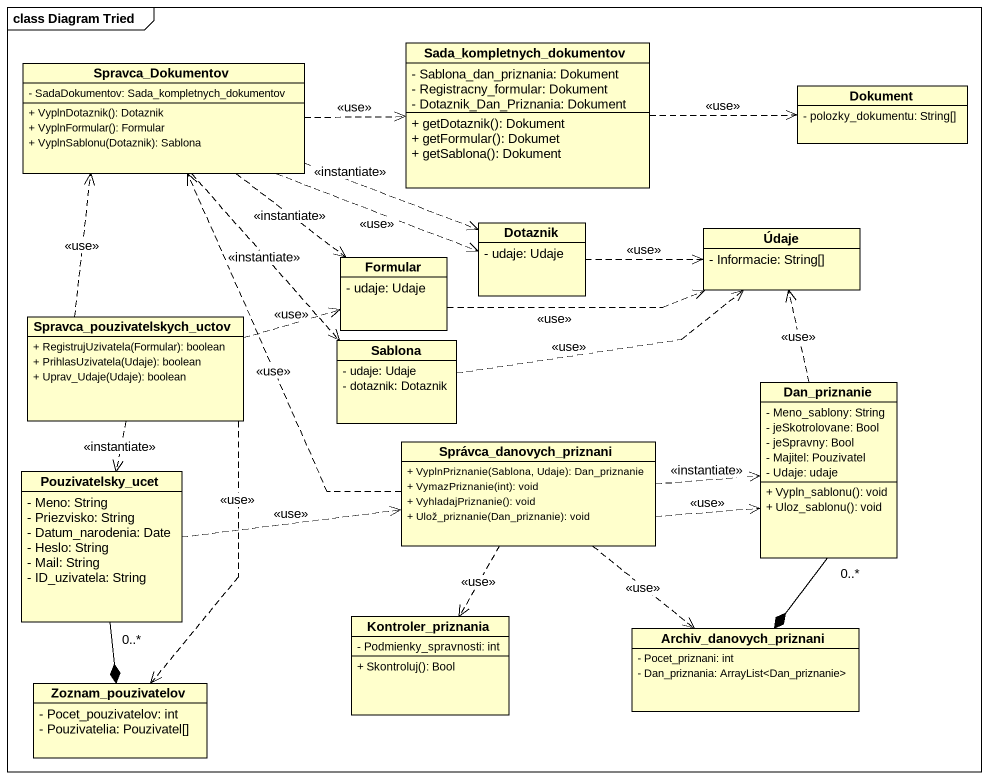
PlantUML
@startuml
mainframe class Diagram Tried
hide circle
hide empty members
skinparam classAttributeIconSize 0
class Sada_kompletnych_dokumentov {
  - Sablona_dan_priznania: Dokument
  - Registracny_formular: Dokument
  - Dotaznik_Dan_Priznania: Dokument
  + getDotaznik(): Dokument
  + getFormular(): Dokumet
  + getSablona(): Dokument
}
class Spravca_Dokumentov {
  - SadaDokumentov: Sada_kompletnych_dokumentov
  + VyplnDotaznik(): Dotaznik
  + VyplnFormular(): Formular
  + VyplnSablonu(Dotaznik): Sablona
}
class Dokument {
  - polozky_dokumentu: String[]
}
class Dotaznik {
  - udaje: Udaje
}
class Formular {
  - udaje: Udaje
}
class Údaje {
  - Informacie: String[]
}
class "Spravca_pouzivatelskych_uctov" as Spravca_pouzivatelskych {
  + RegistrujUzivatela(Formular): boolean
  + PrihlasUzivatela(Udaje): boolean
  + Uprav_Udaje(Udaje): boolean
}
class Sablona {
  - udaje: Udaje
  - dotaznik: Dotaznik
}
class Dan_priznanie {
  - Meno_sablony: String
  - jeSkotrolovane: Bool
  - jeSpravny: Bool
  - Majitel: Pouzivatel
  - Udaje: udaje
  + Vypln_sablonu(): void
  + Uloz_sablonu(): void
}
class Pouzivatelsky_ucet {
  - Meno: String
  - Priezvisko: String
  - Datum_narodenia: Date
  - Heslo: String
  - Mail: String
  - ID_uzivatela: String
}
class Správca_danovych_priznani {
  + VyplnPriznanie(Sablona, Udaje): Dan_priznanie
  + VymazPriznanie(int): void
  + VyhladajPriznanie(): void
  + Ulož_priznanie(Dan_priznanie): void
}
class Kontroler_priznania {
  - Podmienky_spravnosti: int
  + Skontroluj(): Bool
}
class Archiv_danovych_priznani {
  - Pocet_priznani: int
  - Dan_priznania: ArrayList<Dan_priznanie>
}
class Zoznam_pouzivatelov {
  - Pocet_pouzivatelov: int
  - Pouzivatelia: Pouzivatel[]
}
Sada_kompletnych_dokumentov .right.> Dokument : <<use>>
Spravca_Dokumentov .right.> Sada_kompletnych_dokumentov : <<use>>
Spravca_Dokumentov .right.> Dotaznik : <<instantiate>>
Spravca_Dokumentov .right.> Dotaznik : <<use>>
Spravca_Dokumentov ..> Formular : <<instantiate>>
Spravca_Dokumentov ..> Sablona : <<instantiate>>
Dotaznik .right.> Údaje : <<use>>
Formular .right.> Údaje : <<use>>
Spravca_pouzivatelskych .up.> Spravca_Dokumentov : <<use>>
Spravca_pouzivatelskych .right.> Formular : <<use>>
Spravca_pouzivatelskych ..> Pouzivatelsky_ucet : <<instantiate>>
Spravca_pouzivatelskych ..> Zoznam_pouzivatelov : <<use>>
Sablona .right.> Údaje : <<use>>
Dan_priznanie .up.> Údaje : <<use>>
Dan_priznanie "0..*" --* Archiv_danovych_priznani
Pouzivatelsky_ucet .right.> Správca_danovych_priznani : <<use>>
Pouzivatelsky_ucet "0..*" --* Zoznam_pouzivatelov
Správca_danovych_priznani .up.> Spravca_Dokumentov : <<use>>
Správca_danovych_priznani .right.> Dan_priznanie : <<instantiate>>
Správca_danovych_priznani .right.> Dan_priznanie : <<use>>
Správca_danovych_priznani ..> Kontroler_priznania : <<use>>
Správca_danovych_priznani ..> Archiv_danovych_priznani : <<use>>
@enduml
